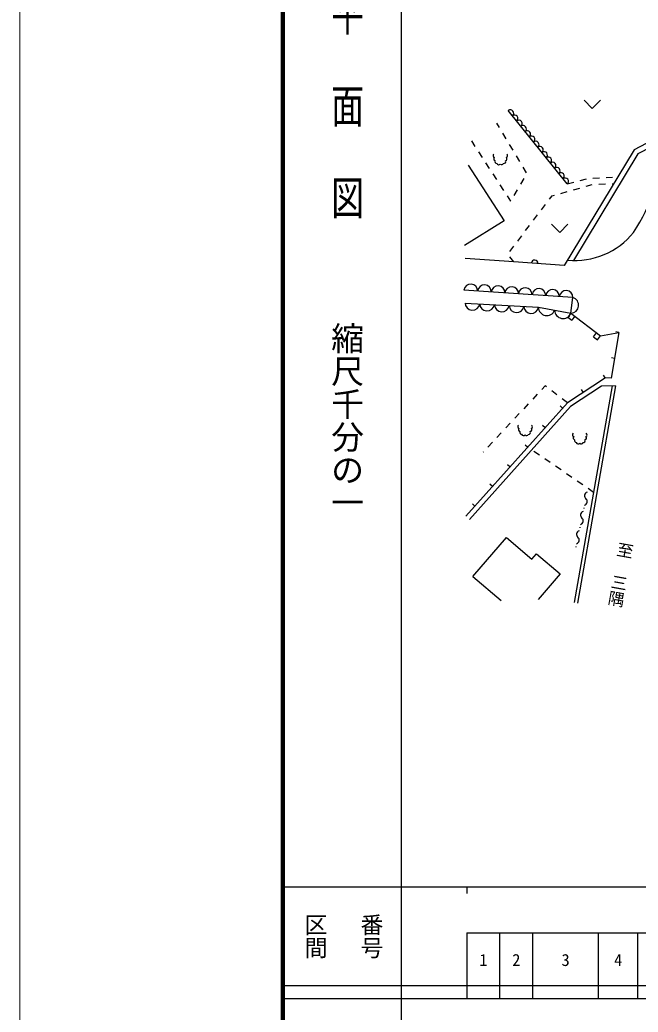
# Model space of a CAD drawing. Units: millimetres, scale not verified. Extents: x 0 to 700000, y -47500 to 447500.
# Drawn here: x 0 to 94030, y 185930 to 336976 of the extents above; entities that cross this region are included whole.
import ezdxf
from ezdxf.enums import TextEntityAlignment as Align

# ---------------------------------------------------------------- set-up
doc = ezdxf.new("R2010")
doc.units = ezdxf.units.MM
doc.header["$LTSCALE"] = 1000
doc.layers.add('作業レイヤ1', color=7, linetype='Continuous', lineweight=13)
doc.layers.add('作業ﾚｲﾔ1', color=7, linetype='Continuous', lineweight=25)
doc.styles.add('@ＭＳ ゴシック', font='')
doc.styles.add('ＭＳ ゴシック', font='')
doc.styles.get('@ＭＳ ゴシック').set_extended_font_data('@MS Gothic')
doc.styles.get('ＭＳ ゴシック').set_extended_font_data('MS Gothic')

msp = doc.modelspace()

# ---------------------------------------------------------------- linework, layer by layer
at = {"layer": '作業レイヤ1'}
msp.add_lwpolyline([(0, -47500), (700000, -47500), (700000, 447500), (0, 447500)], close=True, dxfattribs=at)
at = {"layer": '作業ﾚｲﾔ1', "lineweight": 140}
msp.add_line((40000, 380000), (40000, 20000), dxfattribs=at)
at = {"layer": '作業ﾚｲﾔ1'}
for p, q in [((58000, 370000), (58000, 20000)), ((85802, 324748), (87052, 323498)), ((88302, 324748), (87052, 323498)), ((83261, 312000), (74287, 323185)), ((72950, 320564), (72552, 321230)), ((73976, 318847), (73463, 319706)), ((68664, 318557), (69207, 317717)), ((75003, 317131), (74490, 317989)), ((96235, 318637), (93437, 317186)), ((96038, 317633), (94005, 316579)), ((69751, 316878), (70294, 316039)), ((76029, 315414), (75516, 316272)), ((93437, 317186), (82773, 299580)), ((94005, 316579), (84182, 300363)), ((68192, 314839), (73646, 306358)), ((70838, 315199), (71381, 314360)), ((77055, 313697), (76542, 314556)), ((71925, 313521), (72469, 312681)), ((76178, 311980), (76690, 312839)), ((85197, 312503), (86165, 312754)), ((87148, 312900), (88147, 312943)), ((89147, 312986), (90146, 313029)), ((73012, 311842), (73556, 311002)), ((83261, 312000), (84229, 312252)), ((84178, 311098), (85140, 311372)), ((86102, 311646), (87064, 311919)), ((88058, 311976), (89058, 311998)), ((90058, 312021), (90312, 312026)), ((74099, 310163), (74618, 309363)), ((75153, 310262), (75665, 311121)), ((80559, 309669), (80947, 310178)), ((80947, 310178), (81293, 310277)), ((82255, 310551), (83216, 310824)), ((74618, 309363), (74641, 309403)), ((79348, 308077), (79953, 308873)), ((78136, 306486), (78742, 307282)), ((73646, 306358), (67631, 302622)), ((76925, 304895), (77531, 305690)), ((80860, 305874), (82110, 304624)), ((83360, 305874), (82110, 304624)), ((75714, 303303), (76319, 304099)), ((74502, 301712), (75108, 302508)), ((75137, 300133), (67702, 300671)), ((75137, 300133), (74520, 300920)), ((82773, 299580), (75137, 300133)), ((84115, 294714), (67546, 295833)), ((83804, 292320), (84115, 294714)), ((67702, 293874), (78862, 293222)), ((78862, 293222), (83804, 292320)), ((83804, 292320), (83347, 291726)), ((83347, 291726), (83941, 291268)), ((83804, 292320), (88285, 288870)), ((84399, 291863), (83941, 291268)), ((87233, 288733), (87691, 289328)), ((87233, 288733), (87828, 288276)), ((87828, 288276), (88285, 288870)), ((88285, 288870), (91110, 289385)), ((91110, 289385), (89952, 282408)), ((91110, 289385), (90616, 289467)), ((90455, 285439), (89962, 285521)), ((89086, 282501), (83270, 278695)), ((89039, 282470), (88765, 282888)), ((89952, 282408), (89086, 282501)), ((79904, 281263), (79380, 280703)), ((80089, 281122), (79904, 281263)), ((88475, 281205), (83763, 278122)), ((90083, 281253), (84320, 248290)), ((90593, 281268), (84813, 248204)), ((90593, 281268), (88475, 281205)), ((78696, 279974), (78012, 279244)), ((81680, 279908), (80885, 280515)), ((85692, 280280), (85418, 280698)), ((83270, 278695), (67831, 261432)), ((83763, 278122), (68390, 260932)), ((77328, 278515), (76644, 277785)), ((82533, 277871), (82160, 278205)), ((83270, 278695), (82475, 279302)), ((75960, 277055), (75276, 276326)), ((74592, 275596), (73908, 274867)), ((79866, 274890), (79494, 275223)), ((73224, 274137), (72540, 273408)), ((71856, 272678), (71172, 271949)), ((77200, 271908), (76827, 272241)), ((70488, 271219), (70457, 271186)), ((79016, 270724), (78192, 271292)), ((74534, 268926), (74161, 269260)), ((80663, 269590), (79839, 270157)), ((82310, 268455), (81486, 269022)), ((83956, 267320), (83133, 267888)), ((71867, 265945), (71494, 266278)), ((85603, 266186), (84780, 266753)), ((87250, 265051), (86427, 265618)), ((69201, 262963), (68828, 263296)), ((85790, 262673), (85770, 262575)), ((85181, 259735), (85160, 259637)), ((68915, 252238), (74026, 258170)), ((74026, 258170), (77850, 254874)), ((84572, 256798), (84551, 256700)), ((77850, 254874), (78574, 255715)), ((78574, 255715), (82153, 252631)), ((82153, 252631), (78824, 248768)), ((68915, 252238), (73174, 248568)), ((40000, 205000), (579000, 205000)), ((68000, 205000), (68000, 204000)), ((68000, 198000), (579000, 198000)), ((68000, 198000), (68000, 188000)), ((73000, 188000), (73000, 198000)), ((78000, 188000), (78000, 198000)), ((88000, 188000), (88000, 198000)), ((94000, 188000), (94000, 198000)), ((40000, 190000), (579000, 190000)), ((40000, 188000), (579000, 188000))]:
    msp.add_line(p, q, dxfattribs=at)
for centre, radius, start, end in [((74598, 322778), 512, 310.09819, 127.38374), ((75239, 321979), 512, 310.09819, 127.38374), ((75880, 321180), 512, 310.09819, 127.38374), ((76521, 320381), 512, 310.09819, 127.38374), ((77162, 319582), 512, 310.09819, 127.38374), ((77803, 318783), 512, 310.09819, 127.38374), ((78444, 317984), 512, 310.09819, 127.38374), ((79085, 317186), 512, 310.09819, 127.38374), ((65682, 322701), 33025, 326.81828, 352.37374), ((72265, 316308), 300, 131.69646, 250.31174), ((72378, 315815), 300, 135.42173, 248.97879), ((73787, 315825), 300, 284.47614, 41.84201), ((73880, 316296), 300, 295.5816, 51.83622), ((79726, 316387), 512, 310.09819, 127.38374), ((80367, 315588), 512, 310.09819, 127.38374), ((72551, 315429), 300, 159.44719, 269.02338), ((72832, 315220), 300, 197.56364, 321.14954), ((73291, 315230), 300, 221.4806, 335.92433), ((73590, 315407), 300, 265.11616, 25.19228), ((81008, 314789), 512, 310.09819, 127.38374), ((81649, 313990), 512, 310.09819, 127.38374), ((82290, 313191), 512, 310.09819, 127.38374), ((82931, 312392), 512, 310.09819, 127.38374), ((84488, 311636), 11277, 264.04096, 321.56812), ((78284, 299905), 500, 355.86023, 175.86023), ((68579, 295725), 1039, 358.22843, 174.04354), ((70650, 295585), 1039, 358.22843, 174.04354), ((72722, 295445), 1039, 358.22843, 174.04354), ((74793, 295305), 1039, 358.22843, 174.04354), ((76864, 295166), 1039, 358.22843, 174.04354), ((78935, 295026), 1039, 358.22843, 174.04354), ((81006, 294886), 1039, 358.22843, 174.04354), ((83077, 294746), 1039, 358.22843, 174.04354), ((83755, 293544), 1224, 272.3271, 72.87371), ((68825, 293927), 1124, 182.673, 350.6315), ((71057, 293796), 1124, 182.673, 350.6315), ((73289, 293666), 1124, 182.673, 350.6315), ((75521, 293535), 1124, 182.673, 350.6315), ((77753, 293405), 1124, 182.673, 350.6315), ((80143, 293248), 1282, 181.18605, 338.14084), ((82615, 292797), 1282, 181.18605, 338.14084), ((76031, 275077), 300, 131.69646, 250.31174), ((77646, 275065), 300, 295.5816, 51.83622), ((76144, 274584), 300, 135.42173, 248.97879), ((76317, 274198), 300, 159.44719, 269.02338), ((76598, 273989), 300, 197.56364, 321.14954), ((77056, 273999), 300, 221.4806, 335.92433), ((77356, 274176), 300, 265.11616, 25.19228), ((77552, 274594), 300, 284.47614, 41.84201), ((84345, 273817), 300, 131.69646, 250.31174), ((84457, 273324), 300, 135.42173, 248.97879), ((85866, 273334), 300, 284.47614, 41.84201), ((85960, 273805), 300, 295.5816, 51.83622), ((84631, 272939), 300, 159.44719, 269.02338), ((84911, 272729), 300, 197.56364, 321.14954), ((85370, 272740), 300, 221.4806, 335.92433), ((85669, 272916), 300, 265.11616, 25.19228), ((86447, 264528), 567, 106.35777, 230.2128), ((85722, 263657), 567, 286.35777, 50.2128), ((85838, 261590), 567, 106.35777, 230.2128), ((85113, 260720), 567, 286.35777, 50.2128), ((85229, 258653), 567, 106.35777, 230.2128), ((84503, 257782), 567, 286.35777, 50.2128)]:
    msp.add_arc(centre, radius, start, end, dxfattribs=at)

# ---------------------------------------------------------------- texts
at = {"layer": '作業ﾚｲﾔ1', "style": '@ＭＳ ゴシック', "width": 1.4}
msp.add_text('平  面  図', height=3666, rotation=270, dxfattribs=at).set_placement((49777, 306475), align=Align.MIDDLE_RIGHT)
at = {"layer": '作業ﾚｲﾔ1', "style": '@ＭＳ ゴシック'}
for s, height, rotation, p in [('縮尺千分の一', 3666, 270, (49777, 261030)), ('至\u3000三隅', 1833, 259.716, (90469, 247617))]:
    msp.add_text(s, height=height, rotation=rotation, dxfattribs=at).set_placement(p, align=Align.MIDDLE_RIGHT)
for s, p in [('区間', (45000, 197500)), ('番号', (53500, 197500))]:
    msp.add_text(s, height=2566, rotation=270, dxfattribs=at).set_placement(p, align=Align.MIDDLE_CENTER)
at = {"layer": '作業ﾚｲﾔ1', "style": 'ＭＳ ゴシック'}
for s, p in [('1', (70500, 192405)), ('2', (75500, 192405)), ('3', (83000, 192405)), ('4', (91000, 192405))]:
    msp.add_text(s, height=1833, dxfattribs=at).set_placement(p, align=Align.BOTTOM_CENTER)

doc.saveas('drawing.dxf')
